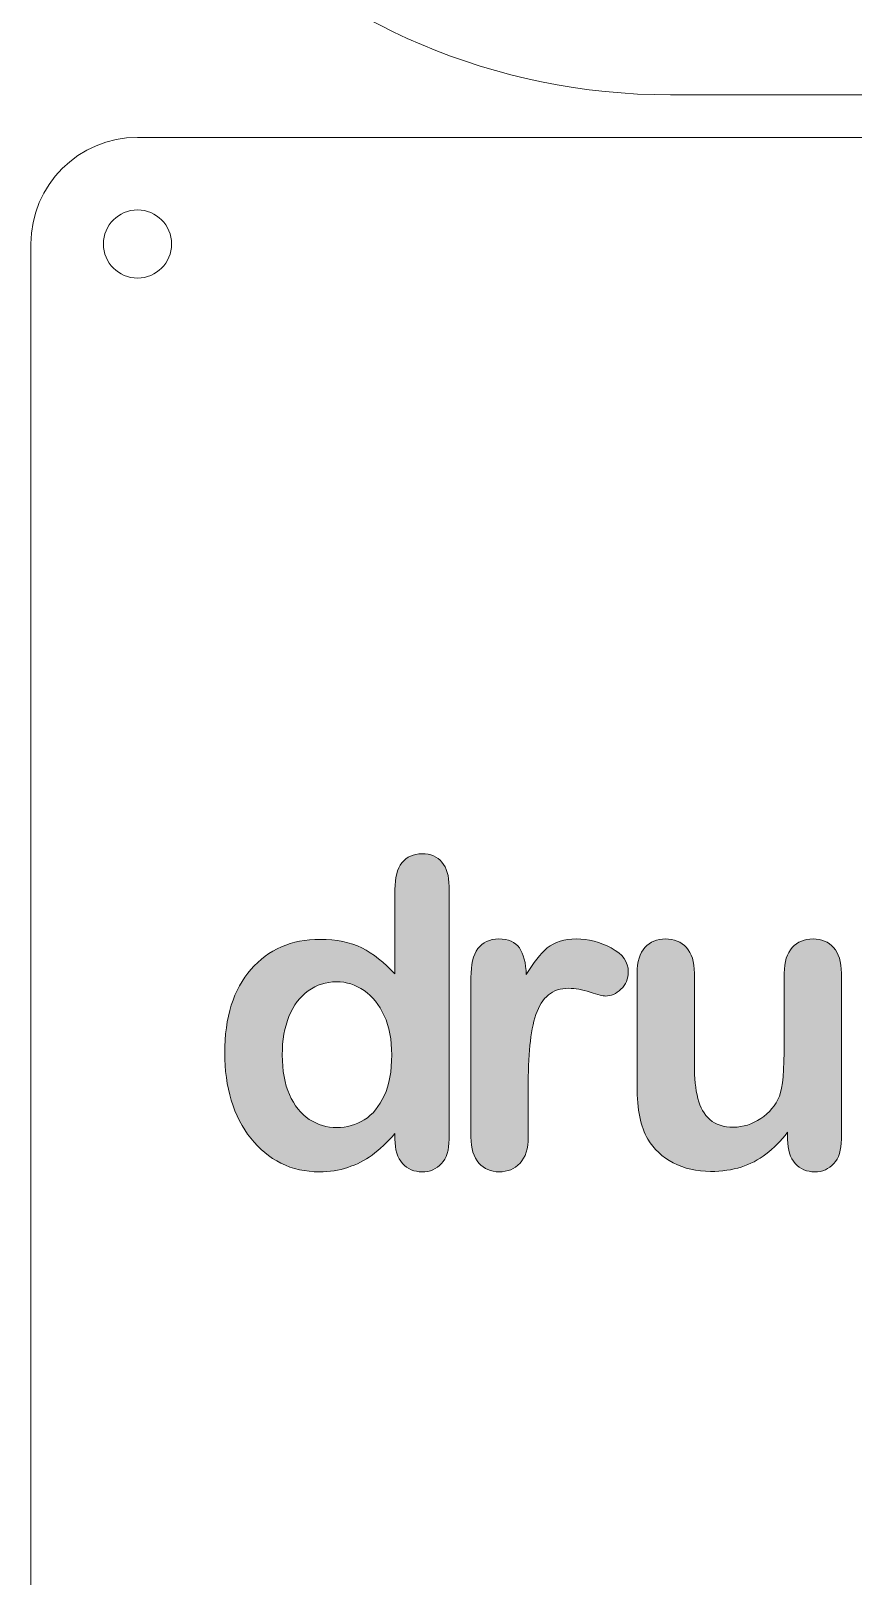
# Model space of a CAD drawing. Header units: millimetres. Extents: x 0 to 366, y 0 to 574.
# Drawn here: x 184 to 222.6, y 214.5 to 287 of the extents above; entities that cross this region are included whole.
import ezdxf

# ---------------------------------------------------------------- set-up
doc = ezdxf.new("R2010")
doc.units = ezdxf.units.MM
doc.layers.add('cut profiles', color=1, linetype='Continuous', lineweight=9, true_color=0xff0000)
doc.layers.add('raster engrave', color=7, linetype='Continuous', lineweight=5, true_color=0x000000)

msp = doc.modelspace()

# ---------------------------------------------------------------- hatches: boundary and pattern name
at = {"layer": 'raster engrave'}
h = msp.add_hatch(color=256, dxfattribs=at)
edge = h.paths.add_edge_path()
edge.add_spline(control_points=[(202.344, 248.391), (202.751, 248.391), (203.062, 248.26), (203.279, 247.997)], knot_values=[0, 0, 0, 0, 1, 1, 1, 1], degree=3, periodic=0)
edge.add_spline(control_points=[(203.279, 247.997), (203.502, 247.741), (203.614, 247.361), (203.614, 246.855)], knot_values=[0, 0, 0, 0, 1, 1, 1, 1], degree=3, periodic=0)
edge.add_line((203.614, 246.855), (203.614, 235.004))
edge.add_spline(control_points=[(203.614, 235.004), (203.614, 234.492), (203.496, 234.108), (203.259, 233.852)], knot_values=[0, 0, 0, 0, 1, 1, 1, 1], degree=3, periodic=0)
edge.add_spline(control_points=[(203.259, 233.852), (203.023, 233.596), (202.718, 233.468), (202.344, 233.468)], knot_values=[0, 0, 0, 0, 1, 1, 1, 1], degree=3, periodic=0)
edge.add_spline(control_points=[(202.344, 233.468), (201.976, 233.468), (201.671, 233.599), (201.428, 233.862)], knot_values=[0, 0, 0, 0, 1, 1, 1, 1], degree=3, periodic=0)
edge.add_spline(control_points=[(201.428, 233.862), (201.192, 234.131), (201.074, 234.511), (201.074, 235.004)], knot_values=[0, 0, 0, 0, 1, 1, 1, 1], degree=3, periodic=0)
edge.add_line((201.074, 235.004), (201.074, 235.269))
edge.add_spline(control_points=[(201.074, 235.269), (200.713, 234.856), (200.355, 234.518), (200.001, 234.255)], knot_values=[0, 0, 0, 0, 1, 1, 1, 1], degree=3, periodic=0)
edge.add_spline(control_points=[(200.001, 234.255), (199.653, 233.999), (199.273, 233.806), (198.859, 233.675)], knot_values=[0, 0, 0, 0, 1, 1, 1, 1], degree=3, periodic=0)
edge.add_spline(control_points=[(198.859, 233.675), (198.452, 233.537), (198.006, 233.468), (197.52, 233.468)], knot_values=[0, 0, 0, 0, 1, 1, 1, 1], degree=3, periodic=0)
edge.add_spline(control_points=[(197.52, 233.468), (196.877, 233.468), (196.28, 233.602), (195.729, 233.871)], knot_values=[0, 0, 0, 0, 1, 1, 1, 1], degree=3, periodic=0)
edge.add_spline(control_points=[(195.729, 233.871), (195.184, 234.147), (194.712, 234.538), (194.311, 235.043)], knot_values=[0, 0, 0, 0, 1, 1, 1, 1], degree=3, periodic=0)
edge.add_spline(control_points=[(194.311, 235.043), (193.911, 235.548), (193.606, 236.142), (193.396, 236.825)], knot_values=[0, 0, 0, 0, 1, 1, 1, 1], degree=3, periodic=0)
edge.add_spline(control_points=[(193.396, 236.825), (193.192, 237.507), (193.091, 238.245), (193.091, 239.039)], knot_values=[0, 0, 0, 0, 1, 1, 1, 1], degree=3, periodic=0)
edge.add_spline(control_points=[(193.091, 239.039), (193.091, 240.719), (193.501, 242.029), (194.321, 242.967)], knot_values=[0, 0, 0, 0, 1, 1, 1, 1], degree=3, periodic=0)
edge.add_spline(control_points=[(194.321, 242.967), (195.141, 243.906), (196.221, 244.375), (197.56, 244.375)], knot_values=[0, 0, 0, 0, 1, 1, 1, 1], degree=3, periodic=0)
edge.add_spline(control_points=[(197.56, 244.375), (198.334, 244.375), (198.987, 244.24), (199.519, 243.971)], knot_values=[0, 0, 0, 0, 1, 1, 1, 1], degree=3, periodic=0)
edge.add_spline(control_points=[(199.519, 243.971), (200.05, 243.709), (200.569, 243.302), (201.074, 242.751)], knot_values=[0, 0, 0, 0, 1, 1, 1, 1], degree=3, periodic=0)
edge.add_line((201.074, 242.751), (201.074, 246.718))
edge.add_spline(control_points=[(201.074, 246.718), (201.074, 247.269), (201.182, 247.686), (201.399, 247.968)], knot_values=[0, 0, 0, 0, 1, 1, 1, 1], degree=3, periodic=0)
edge.add_spline(control_points=[(201.399, 247.968), (201.622, 248.25), (201.937, 248.391), (202.344, 248.391)], knot_values=[0, 0, 0, 0, 1, 1, 1, 1], degree=3, periodic=0)
edge = h.paths.add_edge_path()
edge.add_spline(control_points=[(200.926, 238.951), (200.926, 239.666), (200.808, 240.28), (200.572, 240.792)], knot_values=[0, 0, 0, 0, 1, 1, 1, 1], degree=3, periodic=0)
edge.add_spline(control_points=[(200.572, 240.792), (200.342, 241.31), (200.027, 241.704), (199.627, 241.973)], knot_values=[0, 0, 0, 0, 1, 1, 1, 1], degree=3, periodic=0)
edge.add_spline(control_points=[(199.627, 241.973), (199.233, 242.249), (198.8, 242.386), (198.328, 242.386)], knot_values=[0, 0, 0, 0, 1, 1, 1, 1], degree=3, periodic=0)
edge.add_spline(control_points=[(198.328, 242.386), (197.835, 242.386), (197.396, 242.245), (197.009, 241.963)], knot_values=[0, 0, 0, 0, 1, 1, 1, 1], degree=3, periodic=0)
edge.add_spline(control_points=[(197.009, 241.963), (196.621, 241.687), (196.319, 241.287), (196.103, 240.762)], knot_values=[0, 0, 0, 0, 1, 1, 1, 1], degree=3, periodic=0)
edge.add_spline(control_points=[(196.103, 240.762), (195.893, 240.244), (195.788, 239.64), (195.788, 238.951)], knot_values=[0, 0, 0, 0, 1, 1, 1, 1], degree=3, periodic=0)
edge.add_spline(control_points=[(195.788, 238.951), (195.788, 238.222), (195.899, 237.602), (196.123, 237.09)], knot_values=[0, 0, 0, 0, 1, 1, 1, 1], degree=3, periodic=0)
edge.add_spline(control_points=[(196.123, 237.09), (196.352, 236.579), (196.664, 236.191), (197.058, 235.929)], knot_values=[0, 0, 0, 0, 1, 1, 1, 1], degree=3, periodic=0)
edge.add_spline(control_points=[(197.058, 235.929), (197.452, 235.673), (197.881, 235.545), (198.347, 235.545)], knot_values=[0, 0, 0, 0, 1, 1, 1, 1], degree=3, periodic=0)
edge.add_spline(control_points=[(198.347, 235.545), (198.82, 235.545), (199.25, 235.666), (199.637, 235.909)], knot_values=[0, 0, 0, 0, 1, 1, 1, 1], degree=3, periodic=0)
edge.add_spline(control_points=[(199.637, 235.909), (200.031, 236.159), (200.342, 236.536), (200.572, 237.041)], knot_values=[0, 0, 0, 0, 1, 1, 1, 1], degree=3, periodic=0)
edge.add_spline(control_points=[(200.572, 237.041), (200.808, 237.553), (200.926, 238.19), (200.926, 238.951)], knot_values=[0, 0, 0, 0, 1, 1, 1, 1], degree=3, periodic=0)
h = msp.add_hatch(color=256, dxfattribs=at)
edge = h.paths.add_edge_path()
edge.add_spline(control_points=[(209.579, 244.394), (210.143, 244.394), (210.691, 244.253), (211.223, 243.971)], knot_values=[0, 0, 0, 0, 1, 1, 1, 1], degree=3, periodic=0)
edge.add_spline(control_points=[(211.223, 243.971), (211.754, 243.689), (212.02, 243.315), (212.02, 242.849)], knot_values=[0, 0, 0, 0, 1, 1, 1, 1], degree=3, periodic=0)
edge.add_spline(control_points=[(212.02, 242.849), (212.02, 242.521), (211.905, 242.249), (211.676, 242.032)], knot_values=[0, 0, 0, 0, 1, 1, 1, 1], degree=3, periodic=0)
edge.add_spline(control_points=[(211.676, 242.032), (211.453, 241.822), (211.21, 241.717), (210.947, 241.717)], knot_values=[0, 0, 0, 0, 1, 1, 1, 1], degree=3, periodic=0)
edge.add_spline(control_points=[(210.947, 241.717), (210.849, 241.717), (210.609, 241.776), (210.229, 241.894)], knot_values=[0, 0, 0, 0, 1, 1, 1, 1], degree=3, periodic=0)
edge.add_spline(control_points=[(210.229, 241.894), (209.855, 242.019), (209.523, 242.081), (209.234, 242.081)], knot_values=[0, 0, 0, 0, 1, 1, 1, 1], degree=3, periodic=0)
edge.add_spline(control_points=[(209.234, 242.081), (208.841, 242.081), (208.519, 241.976), (208.27, 241.766)], knot_values=[0, 0, 0, 0, 1, 1, 1, 1], degree=3, periodic=0)
edge.add_spline(control_points=[(208.27, 241.766), (208.02, 241.563), (207.827, 241.258), (207.689, 240.851)], knot_values=[0, 0, 0, 0, 1, 1, 1, 1], degree=3, periodic=0)
edge.add_spline(control_points=[(207.689, 240.851), (207.551, 240.444), (207.456, 239.958), (207.404, 239.394)], knot_values=[0, 0, 0, 0, 1, 1, 1, 1], degree=3, periodic=0)
edge.add_spline(control_points=[(207.404, 239.394), (207.351, 238.836), (207.325, 238.154), (207.325, 237.346)], knot_values=[0, 0, 0, 0, 1, 1, 1, 1], degree=3, periodic=0)
edge.add_line((207.325, 237.346), (207.325, 235.102))
edge.add_spline(control_points=[(207.325, 235.102), (207.325, 234.557), (207.197, 234.147), (206.941, 233.871)], knot_values=[0, 0, 0, 0, 1, 1, 1, 1], degree=3, periodic=0)
edge.add_spline(control_points=[(206.941, 233.871), (206.685, 233.602), (206.36, 233.468), (205.966, 233.468)], knot_values=[0, 0, 0, 0, 1, 1, 1, 1], degree=3, periodic=0)
edge.add_spline(control_points=[(205.966, 233.468), (205.579, 233.468), (205.261, 233.606), (205.012, 233.881)], knot_values=[0, 0, 0, 0, 1, 1, 1, 1], degree=3, periodic=0)
edge.add_spline(control_points=[(205.012, 233.881), (204.762, 234.157), (204.637, 234.564), (204.637, 235.102)], knot_values=[0, 0, 0, 0, 1, 1, 1, 1], degree=3, periodic=0)
edge.add_line((204.637, 235.102), (204.637, 242.583))
edge.add_spline(control_points=[(204.637, 242.583), (204.637, 243.791), (205.074, 244.394), (205.947, 244.394)], knot_values=[0, 0, 0, 0, 1, 1, 1, 1], degree=3, periodic=0)
edge.add_spline(control_points=[(205.947, 244.394), (206.393, 244.394), (206.714, 244.253), (206.911, 243.971)], knot_values=[0, 0, 0, 0, 1, 1, 1, 1], degree=3, periodic=0)
edge.add_spline(control_points=[(206.911, 243.971), (207.108, 243.689), (207.217, 243.272), (207.236, 242.721)], knot_values=[0, 0, 0, 0, 1, 1, 1, 1], degree=3, periodic=0)
edge.add_spline(control_points=[(207.236, 242.721), (207.558, 243.272), (207.886, 243.689), (208.221, 243.971)], knot_values=[0, 0, 0, 0, 1, 1, 1, 1], degree=3, periodic=0)
edge.add_spline(control_points=[(208.221, 243.971), (208.562, 244.253), (209.015, 244.394), (209.579, 244.394)], knot_values=[0, 0, 0, 0, 1, 1, 1, 1], degree=3, periodic=0)
h = msp.add_hatch(color=256, dxfattribs=at)
edge = h.paths.add_edge_path()
edge.add_spline(control_points=[(219.492, 235.328), (219.17, 234.921), (218.832, 234.58), (218.478, 234.305)], knot_values=[0, 0, 0, 0, 1, 1, 1, 1], degree=3, periodic=0)
edge.add_spline(control_points=[(218.478, 234.305), (218.123, 234.029), (217.736, 233.826), (217.316, 233.694)], knot_values=[0, 0, 0, 0, 1, 1, 1, 1], degree=3, periodic=0)
edge.add_spline(control_points=[(217.316, 233.694), (216.896, 233.556), (216.417, 233.488), (215.879, 233.488)], knot_values=[0, 0, 0, 0, 1, 1, 1, 1], degree=3, periodic=0)
edge.add_spline(control_points=[(215.879, 233.488), (215.229, 233.488), (214.645, 233.622), (214.127, 233.891)], knot_values=[0, 0, 0, 0, 1, 1, 1, 1], degree=3, periodic=0)
edge.add_spline(control_points=[(214.127, 233.891), (213.615, 234.16), (213.218, 234.531), (212.936, 235.004)], knot_values=[0, 0, 0, 0, 1, 1, 1, 1], degree=3, periodic=0)
edge.add_spline(control_points=[(212.936, 235.004), (212.601, 235.574), (212.434, 236.395), (212.434, 237.464)], knot_values=[0, 0, 0, 0, 1, 1, 1, 1], degree=3, periodic=0)
edge.add_line((212.434, 237.464), (212.434, 242.79))
edge.add_spline(control_points=[(212.434, 242.79), (212.434, 243.328), (212.555, 243.728), (212.798, 243.991)], knot_values=[0, 0, 0, 0, 1, 1, 1, 1], degree=3, periodic=0)
edge.add_spline(control_points=[(212.798, 243.991), (213.041, 244.26), (213.362, 244.394), (213.763, 244.394)], knot_values=[0, 0, 0, 0, 1, 1, 1, 1], degree=3, periodic=0)
edge.add_spline(control_points=[(213.763, 244.394), (214.169, 244.394), (214.498, 244.26), (214.747, 243.991)], knot_values=[0, 0, 0, 0, 1, 1, 1, 1], degree=3, periodic=0)
edge.add_spline(control_points=[(214.747, 243.991), (214.996, 243.722), (215.121, 243.322), (215.121, 242.79)], knot_values=[0, 0, 0, 0, 1, 1, 1, 1], degree=3, periodic=0)
edge.add_line((215.121, 242.79), (215.121, 238.488))
edge.add_spline(control_points=[(215.121, 238.488), (215.121, 237.865), (215.174, 237.34), (215.279, 236.913)], knot_values=[0, 0, 0, 0, 1, 1, 1, 1], degree=3, periodic=0)
edge.add_spline(control_points=[(215.279, 236.913), (215.384, 236.493), (215.571, 236.162), (215.84, 235.919)], knot_values=[0, 0, 0, 0, 1, 1, 1, 1], degree=3, periodic=0)
edge.add_spline(control_points=[(215.84, 235.919), (216.115, 235.683), (216.486, 235.565), (216.952, 235.565)], knot_values=[0, 0, 0, 0, 1, 1, 1, 1], degree=3, periodic=0)
edge.add_spline(control_points=[(216.952, 235.565), (217.405, 235.565), (217.831, 235.699), (218.232, 235.968)], knot_values=[0, 0, 0, 0, 1, 1, 1, 1], degree=3, periodic=0)
edge.add_spline(control_points=[(218.232, 235.968), (218.632, 236.237), (218.924, 236.588), (219.108, 237.021)], knot_values=[0, 0, 0, 0, 1, 1, 1, 1], degree=3, periodic=0)
edge.add_spline(control_points=[(219.108, 237.021), (219.259, 237.402), (219.334, 238.236), (219.334, 239.522)], knot_values=[0, 0, 0, 0, 1, 1, 1, 1], degree=3, periodic=0)
edge.add_line((219.334, 239.522), (219.334, 242.79))
edge.add_spline(control_points=[(219.334, 242.79), (219.334, 243.322), (219.459, 243.722), (219.708, 243.991)], knot_values=[0, 0, 0, 0, 1, 1, 1, 1], degree=3, periodic=0)
edge.add_spline(control_points=[(219.708, 243.991), (219.958, 244.26), (220.282, 244.394), (220.683, 244.394)], knot_values=[0, 0, 0, 0, 1, 1, 1, 1], degree=3, periodic=0)
edge.add_spline(control_points=[(220.683, 244.394), (221.083, 244.394), (221.405, 244.26), (221.647, 243.991)], knot_values=[0, 0, 0, 0, 1, 1, 1, 1], degree=3, periodic=0)
edge.add_spline(control_points=[(221.647, 243.991), (221.89, 243.728), (222.012, 243.328), (222.012, 242.79)], knot_values=[0, 0, 0, 0, 1, 1, 1, 1], degree=3, periodic=0)
edge.add_line((222.012, 242.79), (222.012, 235.004))
edge.add_spline(control_points=[(222.012, 235.004), (222.012, 234.492), (221.894, 234.108), (221.657, 233.852)], knot_values=[0, 0, 0, 0, 1, 1, 1, 1], degree=3, periodic=0)
edge.add_spline(control_points=[(221.657, 233.852), (221.428, 233.596), (221.129, 233.468), (220.762, 233.468)], knot_values=[0, 0, 0, 0, 1, 1, 1, 1], degree=3, periodic=0)
edge.add_spline(control_points=[(220.762, 233.468), (220.394, 233.468), (220.089, 233.599), (219.846, 233.862)], knot_values=[0, 0, 0, 0, 1, 1, 1, 1], degree=3, periodic=0)
edge.add_spline(control_points=[(219.846, 233.862), (219.61, 234.131), (219.492, 234.505), (219.492, 234.984)], knot_values=[0, 0, 0, 0, 1, 1, 1, 1], degree=3, periodic=0)
edge.add_line((219.492, 234.984), (219.492, 235.328))

# ---------------------------------------------------------------- linework, layer by layer
at = {"layer": 'cut profiles'}
for p, q in [((214, 284), (244, 284)), ((189, 282.002), (269, 282.002)), ((184, 172.002), (184, 277.002))]:
    msp.add_line(p, q, dxfattribs=at)
msp.add_circle((189, 277.002), 1.6, dxfattribs=at)
for centre, radius, start, end in [((214, 314), 30, 180, 270), ((189, 277.002), 5, 90, 180)]:
    msp.add_arc(centre, radius, start, end, dxfattribs=at)
at = {"layer": 'raster engrave', "color": 7, "true_color": 0xffffff}
for points in [[(201.074, 242.751), (201.074, 246.718)], [(203.614, 246.855), (203.614, 235.004)], [(204.637, 235.102), (204.637, 242.583)], [(212.434, 237.464), (212.434, 242.79)], [(215.121, 242.79), (215.121, 238.488)], [(219.334, 239.522), (219.334, 242.79)], [(222.012, 242.79), (222.012, 235.004)], [(207.325, 237.346), (207.325, 235.102)], [(201.074, 235.004), (201.074, 235.269)], [(219.492, 234.984), (219.492, 235.328)]]:
    msp.add_lwpolyline(points, dxfattribs=at)
for points in [[(201.074, 246.718), (201.074, 247.269), (201.182, 247.686), (201.399, 247.968)], [(201.399, 247.968), (201.622, 248.25), (201.937, 248.391), (202.344, 248.391)], [(202.344, 248.391), (202.751, 248.391), (203.062, 248.26), (203.279, 247.997)], [(203.279, 247.997), (203.502, 247.741), (203.614, 247.361), (203.614, 246.855)], [(194.321, 242.967), (195.141, 243.906), (196.221, 244.375), (197.56, 244.375)], [(197.56, 244.375), (198.334, 244.375), (198.987, 244.24), (199.519, 243.971)], [(204.637, 242.583), (204.637, 243.791), (205.074, 244.394), (205.947, 244.394)], [(205.947, 244.394), (206.393, 244.394), (206.714, 244.253), (206.911, 243.971)], [(208.221, 243.971), (208.562, 244.253), (209.015, 244.394), (209.579, 244.394)], [(209.579, 244.394), (210.143, 244.394), (210.691, 244.253), (211.223, 243.971)], [(212.798, 243.991), (213.041, 244.26), (213.362, 244.394), (213.763, 244.394)], [(213.763, 244.394), (214.169, 244.394), (214.498, 244.26), (214.747, 243.991)], [(219.708, 243.991), (219.958, 244.26), (220.282, 244.394), (220.683, 244.394)], [(220.683, 244.394), (221.083, 244.394), (221.405, 244.26), (221.647, 243.991)], [(199.519, 243.971), (200.05, 243.709), (200.569, 243.302), (201.074, 242.751)], [(206.911, 243.971), (207.108, 243.689), (207.217, 243.272), (207.236, 242.721)], [(207.236, 242.721), (207.558, 243.272), (207.886, 243.689), (208.221, 243.971)], [(211.223, 243.971), (211.754, 243.689), (212.02, 243.315), (212.02, 242.849)], [(212.434, 242.79), (212.434, 243.328), (212.555, 243.728), (212.798, 243.991)], [(214.747, 243.991), (214.996, 243.722), (215.121, 243.322), (215.121, 242.79)], [(219.334, 242.79), (219.334, 243.322), (219.459, 243.722), (219.708, 243.991)], [(221.647, 243.991), (221.89, 243.728), (222.012, 243.328), (222.012, 242.79)], [(193.091, 239.039), (193.091, 240.719), (193.501, 242.029), (194.321, 242.967)], [(198.328, 242.386), (197.835, 242.386), (197.396, 242.245), (197.009, 241.963)], [(199.627, 241.973), (199.233, 242.249), (198.8, 242.386), (198.328, 242.386)], [(212.02, 242.849), (212.02, 242.521), (211.905, 242.249), (211.676, 242.032)], [(197.009, 241.963), (196.621, 241.687), (196.319, 241.287), (196.103, 240.762)], [(200.572, 240.792), (200.342, 241.31), (200.027, 241.704), (199.627, 241.973)], [(208.27, 241.766), (208.02, 241.563), (207.827, 241.258), (207.689, 240.851)], [(209.234, 242.081), (208.841, 242.081), (208.519, 241.976), (208.27, 241.766)], [(210.229, 241.894), (209.855, 242.019), (209.523, 242.081), (209.234, 242.081)], [(210.947, 241.717), (210.849, 241.717), (210.609, 241.776), (210.229, 241.894)], [(211.676, 242.032), (211.453, 241.822), (211.21, 241.717), (210.947, 241.717)], [(196.103, 240.762), (195.893, 240.244), (195.788, 239.64), (195.788, 238.951)], [(200.926, 238.951), (200.926, 239.666), (200.808, 240.28), (200.572, 240.792)], [(207.689, 240.851), (207.551, 240.444), (207.456, 239.958), (207.404, 239.394)], [(207.404, 239.394), (207.351, 238.836), (207.325, 238.154), (207.325, 237.346)], [(219.108, 237.021), (219.259, 237.402), (219.334, 238.236), (219.334, 239.522)], [(193.396, 236.825), (193.192, 237.507), (193.091, 238.245), (193.091, 239.039)], [(195.788, 238.951), (195.788, 238.222), (195.899, 237.602), (196.123, 237.09)], [(200.572, 237.041), (200.808, 237.553), (200.926, 238.19), (200.926, 238.951)], [(215.121, 238.488), (215.121, 237.865), (215.174, 237.34), (215.279, 236.913)], [(196.123, 237.09), (196.352, 236.579), (196.664, 236.191), (197.058, 235.929)], [(212.936, 235.004), (212.601, 235.574), (212.434, 236.395), (212.434, 237.464)], [(194.311, 235.043), (193.911, 235.548), (193.606, 236.142), (193.396, 236.825)], [(199.637, 235.909), (200.031, 236.159), (200.342, 236.536), (200.572, 237.041)], [(215.279, 236.913), (215.384, 236.493), (215.571, 236.162), (215.84, 235.919)], [(218.232, 235.968), (218.632, 236.237), (218.924, 236.588), (219.108, 237.021)], [(197.058, 235.929), (197.452, 235.673), (197.881, 235.545), (198.347, 235.545)], [(198.347, 235.545), (198.82, 235.545), (199.25, 235.666), (199.637, 235.909)], [(215.84, 235.919), (216.115, 235.683), (216.486, 235.565), (216.952, 235.565)], [(216.952, 235.565), (217.405, 235.565), (217.831, 235.699), (218.232, 235.968)], [(195.729, 233.871), (195.184, 234.147), (194.712, 234.538), (194.311, 235.043)], [(201.074, 235.269), (200.713, 234.856), (200.355, 234.518), (200.001, 234.255)], [(201.428, 233.862), (201.192, 234.131), (201.074, 234.511), (201.074, 235.004)], [(203.614, 235.004), (203.614, 234.492), (203.496, 234.108), (203.259, 233.852)], [(205.012, 233.881), (204.762, 234.157), (204.637, 234.564), (204.637, 235.102)], [(207.325, 235.102), (207.325, 234.557), (207.197, 234.147), (206.941, 233.871)], [(214.127, 233.891), (213.615, 234.16), (213.218, 234.531), (212.936, 235.004)], [(219.492, 235.328), (219.17, 234.921), (218.832, 234.58), (218.478, 234.305)], [(219.846, 233.862), (219.61, 234.131), (219.492, 234.505), (219.492, 234.984)], [(222.012, 235.004), (222.012, 234.492), (221.894, 234.108), (221.657, 233.852)], [(200.001, 234.255), (199.653, 233.999), (199.273, 233.806), (198.859, 233.675)], [(218.478, 234.305), (218.123, 234.029), (217.736, 233.826), (217.316, 233.694)], [(197.52, 233.468), (196.877, 233.468), (196.28, 233.602), (195.729, 233.871)], [(198.859, 233.675), (198.452, 233.537), (198.006, 233.468), (197.52, 233.468)], [(202.344, 233.468), (201.976, 233.468), (201.671, 233.599), (201.428, 233.862)], [(203.259, 233.852), (203.023, 233.596), (202.718, 233.468), (202.344, 233.468)], [(205.966, 233.468), (205.579, 233.468), (205.261, 233.606), (205.012, 233.881)], [(206.941, 233.871), (206.685, 233.602), (206.36, 233.468), (205.966, 233.468)], [(215.879, 233.488), (215.229, 233.488), (214.645, 233.622), (214.127, 233.891)], [(217.316, 233.694), (216.896, 233.556), (216.417, 233.488), (215.879, 233.488)], [(220.762, 233.468), (220.394, 233.468), (220.089, 233.599), (219.846, 233.862)], [(221.657, 233.852), (221.428, 233.596), (221.129, 233.468), (220.762, 233.468)]]:
    msp.add_open_spline(points, degree=3, dxfattribs=at)

doc.saveas('drawing.dxf')
